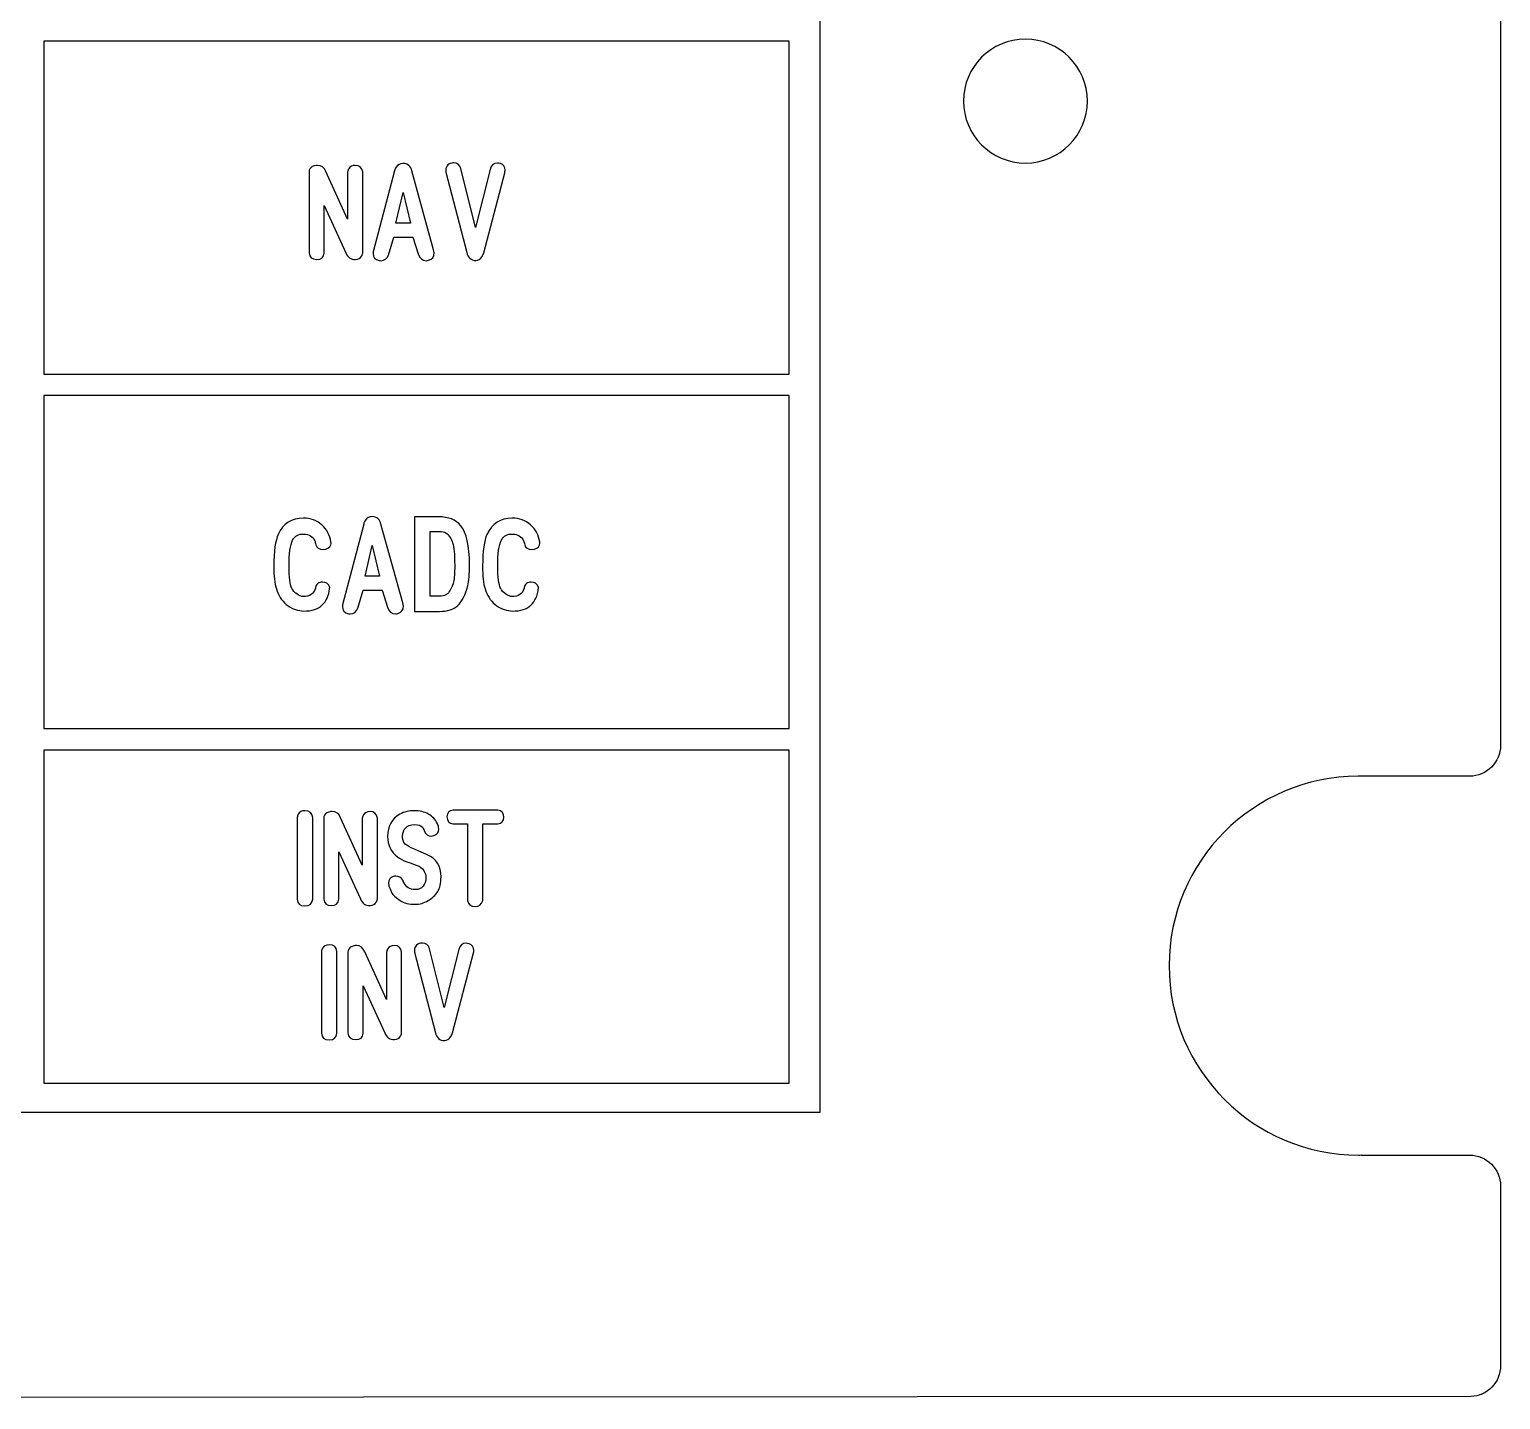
# Model space of a CAD drawing. Extents: x -224 to 225, y -79 to 79.
# Drawn here: x 177.49 to 224.98, y -78.63 to -34.39 of the extents above; entities that cross this region are included whole.
import ezdxf

# ---------------------------------------------------------------- set-up
doc = ezdxf.new("R2010")
doc.units = 0
doc.header["$MEASUREMENT"] = 0
doc.layers.add('PLAN_1', color=7, linetype='CONTINUOUS')

msp = doc.modelspace()

# ---------------------------------------------------------------- linework, layer by layer
at = {"layer": 'PLAN_1', "color": 250}
for points, knots in [([(223.9759, 78.3773), (223.9759, 78.3773), (80.9759, 78.3773), (80.9759, 78.3773), (80.9759, 78.3773), (80.4251, 78.3773), (79.9759, 77.9273), (79.9759, 77.3758), (79.9759, 77.3758), (79.9759, 77.3758), (79.9758, 71.3342), (79.9758, 71.3342), (79.9758, 71.3342), (79.9758, 70.7827), (80.4251, 70.3325), (80.9759, 70.3325), (80.9759, 70.3325), (80.9759, 70.3325), (84.7471, 70.3329), (84.7471, 70.3329), (84.7471, 70.3329), (84.7471, 70.3329), (84.7471, 70.3312), (84.7471, 70.3312), (84.7471, 70.3312), (84.7774, 70.3321), (84.8074, 70.3317), (84.8374, 70.3317), (84.8374, 70.3317), (88.2125, 70.3329), (90.9501, 67.5933), (90.9501, 64.2164), (90.9501, 64.2164), (90.9499, 60.8399), (88.2127, 58.101), (84.8374, 58.101), (84.8374, 58.101), (84.8072, 58.1014), (84.7774, 58.1018), (84.7474, 58.1024), (84.7474, 58.1024), (84.7474, 58.1024), (84.7471, 58.1014), (84.7471, 58.1014), (84.7471, 58.1014), (84.7471, 58.1014), (80.9759, 58.1014), (80.9759, 58.1014), (80.9759, 58.1014), (80.4251, 58.1014), (79.9759, 57.6514), (79.9759, 57.0999), (79.9759, 57.0999), (79.9759, 57.0999), (79.9758, -57.5), (79.9758, -57.5), (79.9758, -57.5), (79.9758, -58.0516), (80.4251, -58.5014), (80.9759, -58.5014), (80.9759, -58.5014), (80.9759, -58.5014), (84.7471, -58.5013), (84.7471, -58.5013), (84.7471, -58.5013), (84.7471, -58.5013), (84.7471, -58.502), (84.7471, -58.502), (84.7471, -58.502), (84.7774, -58.5013), (84.8074, -58.5014), (84.8374, -58.5014), (84.8374, -58.5014), (88.2125, -58.5013), (90.9501, -61.2399), (90.9501, -64.6167), (90.9501, -64.6167), (90.9499, -67.9901), (88.2177, -70.7272), (84.8467, -70.7321), (84.8467, -70.7321), (84.8397, -70.7321), (84.8338, -70.732), (84.8269, -70.7319), (84.8269, -70.7319), (84.8002, -70.7315), (84.7739, -70.7314), (84.7474, -70.7309), (84.7474, -70.7309), (84.7474, -70.7309), (84.7471, -70.7314), (84.7471, -70.7314), (84.7471, -70.7314), (84.7471, -70.7314), (80.9759, -70.7314), (80.9759, -70.7314), (80.9759, -70.7314), (80.4251, -70.7314), (79.9759, -71.181), (79.9759, -71.7325), (79.9759, -71.7325), (79.9759, -71.7325), (79.9758, -77.6209), (79.9758, -77.6209), (79.9758, -77.6209), (79.9758, -77.9033), (80.0791, -78.1466), (80.2822, -78.3424), (80.2822, -78.3424), (80.4854, -78.5379), (80.7318, -78.6325), (81.0136, -78.6218), (81.0136, -78.6218), (81.0136, -78.6218), (224.0136, -78.5346), (224.0136, -78.5346), (224.0136, -78.5346), (224.5508, -78.5142), (224.9758, -78.0725), (224.9758, -77.5342), (224.9758, -77.5342), (224.9758, -77.5342), (224.9758, -71.7378), (224.9758, -71.7378), (224.9758, -71.7378), (224.9758, -71.1866), (224.5266, -70.7368), (223.9758, -70.7368), (223.9758, -70.7368), (223.9758, -70.7368), (220.4778, -70.7365), (220.4778, -70.7365), (220.4778, -70.7365), (220.4778, -70.7365), (220.4778, -70.735), (220.4778, -70.735), (220.4778, -70.735), (220.4481, -70.7357), (220.4179, -70.7368), (220.3879, -70.7368), (220.3879, -70.7368), (217.0127, -70.7365), (214.2753, -67.9983), (214.2753, -64.6215), (214.2753, -64.6215), (214.2753, -61.2481), (217.0057, -58.5128), (220.3752, -58.506), (220.3752, -58.506), (220.381, -58.5058), (220.3857, -58.506), (220.3914, -58.5058), (220.3914, -58.5058), (220.4203, -58.5054), (220.4492, -58.5066), (220.4779, -58.5072), (220.4779, -58.5072), (220.4779, -58.5072), (220.4778, -58.505), (220.4778, -58.505), (220.4778, -58.505), (220.4778, -58.505), (223.9759, -58.505), (223.9759, -58.505), (223.9759, -58.505), (224.5267, -58.505), (224.9758, -58.0556), (224.9758, -57.5041), (224.9758, -57.5041), (224.9758, -57.5041), (224.9758, 57.096), (224.9758, 57.096), (224.9758, 57.096), (224.9758, 57.6478), (224.5266, 58.0971), (223.9758, 58.0971), (223.9758, 58.0971), (223.9758, 58.0971), (220.4778, 58.0973), (220.4778, 58.0973), (220.4778, 58.0973), (220.4778, 58.0973), (220.4778, 58.099), (220.4778, 58.099), (220.4778, 58.099), (220.4481, 58.0981), (220.4179, 58.0971), (220.3879, 58.0971), (220.3879, 58.0971), (217.0127, 58.0973), (214.2753, 60.8356), (214.2753, 64.2126), (214.2753, 64.2126), (214.2753, 67.5856), (217.0053, 70.3207), (220.3743, 70.3279), (220.3743, 70.3279), (220.3808, 70.3282), (220.386, 70.3279), (220.3923, 70.328), (220.3923, 70.328), (220.4209, 70.3288), (220.4495, 70.3274), (220.4779, 70.3268), (220.4779, 70.3268), (220.4779, 70.3268), (220.4778, 70.3291), (220.4778, 70.3291), (220.4778, 70.3291), (220.4778, 70.3291), (223.9759, 70.3291), (223.9759, 70.3291), (223.9759, 70.3291), (224.5267, 70.3291), (224.9758, 70.7785), (224.9758, 71.3299), (224.9758, 71.3299), (224.9758, 71.3299), (224.9758, 77.3759), (224.9758, 77.3759), (224.9758, 77.3759), (224.9758, 77.9276), (224.5265, 78.377), (223.9759, 78.3773)], [0, 0, 0, 0, 0.0175439, 0.0175439, 0.0175439, 0.0175439, 0.0350877, 0.0350877, 0.0350877, 0.0350877, 0.0526316, 0.0526316, 0.0526316, 0.0526316, 0.0701754, 0.0701754, 0.0701754, 0.0701754, 0.0877193, 0.0877193, 0.0877193, 0.0877193, 0.1052632, 0.1052632, 0.1052632, 0.1052632, 0.122807, 0.122807, 0.122807, 0.122807, 0.1403509, 0.1403509, 0.1403509, 0.1403509, 0.1578947, 0.1578947, 0.1578947, 0.1578947, 0.1754386, 0.1754386, 0.1754386, 0.1754386, 0.1929825, 0.1929825, 0.1929825, 0.1929825, 0.2105263, 0.2105263, 0.2105263, 0.2105263, 0.2280702, 0.2280702, 0.2280702, 0.2280702, 0.245614, 0.245614, 0.245614, 0.245614, 0.2631579, 0.2631579, 0.2631579, 0.2631579, 0.2807018, 0.2807018, 0.2807018, 0.2807018, 0.2982456, 0.2982456, 0.2982456, 0.2982456, 0.3157895, 0.3157895, 0.3157895, 0.3157895, 0.3333333, 0.3333333, 0.3333333, 0.3333333, 0.3508772, 0.3508772, 0.3508772, 0.3508772, 0.3684211, 0.3684211, 0.3684211, 0.3684211, 0.3859649, 0.3859649, 0.3859649, 0.3859649, 0.4035088, 0.4035088, 0.4035088, 0.4035088, 0.4210526, 0.4210526, 0.4210526, 0.4210526, 0.4385965, 0.4385965, 0.4385965, 0.4385965, 0.4561404, 0.4561404, 0.4561404, 0.4561404, 0.4736842, 0.4736842, 0.4736842, 0.4736842, 0.4912281, 0.4912281, 0.4912281, 0.4912281, 0.5087719, 0.5087719, 0.5087719, 0.5087719, 0.5263158, 0.5263158, 0.5263158, 0.5263158, 0.5438596, 0.5438596, 0.5438596, 0.5438596, 0.5614035, 0.5614035, 0.5614035, 0.5614035, 0.5789474, 0.5789474, 0.5789474, 0.5789474, 0.5964912, 0.5964912, 0.5964912, 0.5964912, 0.6140351, 0.6140351, 0.6140351, 0.6140351, 0.6315789, 0.6315789, 0.6315789, 0.6315789, 0.6491228, 0.6491228, 0.6491228, 0.6491228, 0.6666667, 0.6666667, 0.6666667, 0.6666667, 0.6842105, 0.6842105, 0.6842105, 0.6842105, 0.7017544, 0.7017544, 0.7017544, 0.7017544, 0.7192982, 0.7192982, 0.7192982, 0.7192982, 0.7368421, 0.7368421, 0.7368421, 0.7368421, 0.754386, 0.754386, 0.754386, 0.754386, 0.7719298, 0.7719298, 0.7719298, 0.7719298, 0.7894737, 0.7894737, 0.7894737, 0.7894737, 0.8070175, 0.8070175, 0.8070175, 0.8070175, 0.8245614, 0.8245614, 0.8245614, 0.8245614, 0.8421053, 0.8421053, 0.8421053, 0.8421053, 0.8596491, 0.8596491, 0.8596491, 0.8596491, 0.877193, 0.877193, 0.877193, 0.877193, 0.8947368, 0.8947368, 0.8947368, 0.8947368, 0.9122807, 0.9122807, 0.9122807, 0.9122807, 0.9298246, 0.9298246, 0.9298246, 0.9298246, 0.9473684, 0.9473684, 0.9473684, 0.9473684, 0.9649123, 0.9649123, 0.9649123, 0.9649123, 1, 1, 1, 1]), ([(101.9357, 69.1187), (101.9357, 69.1187), (203.0161, 69.1187), (203.0161, 69.1187), (203.0161, 69.1187), (203.0161, 69.1187), (203.0161, -69.3472), (203.0161, -69.3472), (203.0161, -69.3472), (203.0161, -69.3472), (101.9357, -69.3472), (101.9357, -69.3472), (101.9357, -69.3472), (101.9357, -69.3472), (101.9357, 69.1187), (101.9357, 69.1187)], [0, 0, 0, 0, 0.2, 0.2, 0.2, 0.2, 0.4, 0.4, 0.4, 0.4, 0.6, 0.6, 0.6, 0.6, 1, 1, 1, 1]), ([(177.956, -34.7687), (177.956, -34.7687), (202.015, -34.7687), (202.015, -34.7687), (202.015, -34.7687), (202.015, -34.7687), (202.015, -45.5231), (202.015, -45.5231), (202.015, -45.5231), (202.015, -45.5231), (177.956, -45.5231), (177.956, -45.5231), (177.956, -45.5231), (177.956, -45.5231), (177.956, -34.7687), (177.956, -34.7687)], [0, 0, 0, 0, 0.2, 0.2, 0.2, 0.2, 0.4, 0.4, 0.4, 0.4, 0.6, 0.6, 0.6, 0.6, 1, 1, 1, 1]), ([(177.956, -46.2139), (177.956, -46.2139), (202.015, -46.2139), (202.015, -46.2139), (202.015, -46.2139), (202.015, -46.2139), (202.015, -56.9683), (202.015, -56.9683), (202.015, -56.9683), (202.015, -56.9683), (177.956, -56.9683), (177.956, -56.9683), (177.956, -56.9683), (177.956, -56.9683), (177.956, -46.2139), (177.956, -46.2139)], [0, 0, 0, 0, 0.2, 0.2, 0.2, 0.2, 0.4, 0.4, 0.4, 0.4, 0.6, 0.6, 0.6, 0.6, 1, 1, 1, 1]), ([(177.956, -57.6593), (177.956, -57.6593), (202.015, -57.6593), (202.015, -57.6593), (202.015, -57.6593), (202.015, -57.6593), (202.015, -68.4135), (202.015, -68.4135), (202.015, -68.4135), (202.015, -68.4135), (177.956, -68.4135), (177.956, -68.4135), (177.956, -68.4135), (177.956, -68.4135), (177.956, -57.6593), (177.956, -57.6593)], [0, 0, 0, 0, 0.2, 0.2, 0.2, 0.2, 0.4, 0.4, 0.4, 0.4, 0.6, 0.6, 0.6, 0.6, 1, 1, 1, 1])]:
    msp.add_open_spline(points, degree=3, knots=knots, dxfattribs=at)
at = {"layer": 'PLAN_1', "color": 7}
for points, knots in [([(209.6378, -34.7056), (210.7423, -34.7056), (211.6377, -35.601), (211.6377, -36.7057), (211.6377, -36.7057), (211.6377, -37.8102), (210.7422, -38.7057), (209.6377, -38.7057), (209.6377, -38.7057), (208.5333, -38.7056), (207.6377, -37.8102), (207.6377, -36.7057), (207.6377, -36.7057), (207.6377, -35.601), (208.5332, -34.7057), (209.6378, -34.7056)], [0, 0, 0, 0, 0.2, 0.2, 0.2, 0.2, 0.4, 0.4, 0.4, 0.4, 0.6, 0.6, 0.6, 0.6, 1, 1, 1, 1]), ([(187.6995, -41.6001), (187.6995, -41.6001), (186.9996, -40.082), (186.9996, -40.082), (186.9996, -40.082), (186.9996, -40.082), (186.9996, -41.6109), (186.9996, -41.6109), (186.9996, -41.6109), (186.9959, -41.7519), (186.915, -41.8213), (186.7573, -41.8174), (186.7573, -41.8174), (186.6047, -41.8136), (186.5227, -41.745), (186.5113, -41.6103), (186.5113, -41.6103), (186.5113, -41.6103), (186.5115, -38.9892), (186.5115, -38.9892), (186.5115, -38.9892), (186.5139, -38.9543), (186.5227, -38.9239), (186.5374, -38.8978), (186.5374, -38.8978), (186.5762, -38.8353), (186.6442, -38.798), (186.7421, -38.7859), (186.7421, -38.7859), (186.7573, -38.7832), (186.7713, -38.782), (186.7853, -38.782), (186.7853, -38.782), (186.9143, -38.7819), (187.0021, -38.8488), (187.0497, -38.9816), (187.0497, -38.9816), (187.0497, -38.9816), (187.7573, -40.52), (187.7573, -40.52), (187.7573, -40.52), (187.7573, -40.52), (187.7573, -38.9924), (187.7573, -38.9924), (187.7573, -38.9924), (187.7636, -38.953), (187.775, -38.918), (187.7928, -38.8883), (187.7928, -38.8883), (187.8362, -38.8189), (187.906, -38.7833), (188.0033, -38.782), (188.0033, -38.782), (188.1412, -38.7807), (188.2213, -38.8508), (188.2435, -38.9924), (188.2435, -38.9924), (188.2435, -38.9924), (188.2436, -41.6109), (188.2436, -41.6109), (188.2436, -41.6109), (188.2387, -41.649), (188.2276, -41.6821), (188.2098, -41.7094), (188.2098, -41.7094), (188.1692, -41.778), (188.1024, -41.8136), (188.0109, -41.8174), (188.0109, -41.8174), (187.8579, -41.8263), (187.7541, -41.7538), (187.6995, -41.6001)], [0, 0, 0, 0, 0.0526316, 0.0526316, 0.0526316, 0.0526316, 0.1052632, 0.1052632, 0.1052632, 0.1052632, 0.1578947, 0.1578947, 0.1578947, 0.1578947, 0.2105263, 0.2105263, 0.2105263, 0.2105263, 0.2631579, 0.2631579, 0.2631579, 0.2631579, 0.3157895, 0.3157895, 0.3157895, 0.3157895, 0.3684211, 0.3684211, 0.3684211, 0.3684211, 0.4210526, 0.4210526, 0.4210526, 0.4210526, 0.4736842, 0.4736842, 0.4736842, 0.4736842, 0.5263158, 0.5263158, 0.5263158, 0.5263158, 0.5789474, 0.5789474, 0.5789474, 0.5789474, 0.6315789, 0.6315789, 0.6315789, 0.6315789, 0.6842105, 0.6842105, 0.6842105, 0.6842105, 0.7368421, 0.7368421, 0.7368421, 0.7368421, 0.7894737, 0.7894737, 0.7894737, 0.7894737, 0.8421053, 0.8421053, 0.8421053, 0.8421053, 0.8947368, 0.8947368, 0.8947368, 0.8947368, 1, 1, 1, 1]), ([(190.0355, -41.64), (190.0355, -41.64), (189.8607, -41.0971), (189.8607, -41.0971), (189.8607, -41.0971), (189.8607, -41.0971), (189.2479, -41.0971), (189.2479, -41.0971), (189.2479, -41.0971), (189.2479, -41.0971), (189.0802, -41.6763), (189.0802, -41.6763), (189.0802, -41.6763), (189.0318, -41.7978), (188.9504, -41.8588), (188.836, -41.8588), (188.836, -41.8588), (188.8177, -41.8587), (188.7978, -41.8569), (188.7769, -41.853), (188.7769, -41.853), (188.6467, -41.8269), (188.5811, -41.7507), (188.5811, -41.6242), (188.5811, -41.6242), (188.5812, -41.6043), (188.583, -41.5867), (188.5868, -41.5721), (188.5868, -41.5721), (188.5868, -41.5721), (189.2684, -38.9587), (189.2684, -38.9587), (189.2684, -38.9587), (189.2811, -38.913), (189.2981, -38.8736), (189.3204, -38.8418), (189.3204, -38.8418), (189.3739, -38.7617), (189.4482, -38.721), (189.5441, -38.7184), (189.5441, -38.7184), (189.616, -38.7172), (189.6783, -38.7395), (189.731, -38.7845), (189.731, -38.7845), (189.7839, -38.8297), (189.8156, -38.8876), (189.827, -38.9587), (189.827, -38.9587), (189.827, -38.9587), (190.5346, -41.5033), (190.5346, -41.5033), (190.5346, -41.5033), (190.5447, -41.5359), (190.5498, -41.5696), (190.5498, -41.6057), (190.5498, -41.6057), (190.5499, -41.7335), (190.4907, -41.8142), (190.3724, -41.8474), (190.3724, -41.8474), (190.3453, -41.8549), (190.3184, -41.8588), (190.2923, -41.8588), (190.2923, -41.8588), (190.1748, -41.8587), (190.0889, -41.7857), (190.0355, -41.64)], [0, 0, 0, 0, 0.0555556, 0.0555556, 0.0555556, 0.0555556, 0.1111111, 0.1111111, 0.1111111, 0.1111111, 0.1666667, 0.1666667, 0.1666667, 0.1666667, 0.2222222, 0.2222222, 0.2222222, 0.2222222, 0.2777778, 0.2777778, 0.2777778, 0.2777778, 0.3333333, 0.3333333, 0.3333333, 0.3333333, 0.3888889, 0.3888889, 0.3888889, 0.3888889, 0.4444444, 0.4444444, 0.4444444, 0.4444444, 0.5, 0.5, 0.5, 0.5, 0.5555556, 0.5555556, 0.5555556, 0.5555556, 0.6111111, 0.6111111, 0.6111111, 0.6111111, 0.6666667, 0.6666667, 0.6666667, 0.6666667, 0.7222222, 0.7222222, 0.7222222, 0.7222222, 0.7777778, 0.7777778, 0.7777778, 0.7777778, 0.8333333, 0.8333333, 0.8333333, 0.8333333, 0.8888889, 0.8888889, 0.8888889, 0.8888889, 1, 1, 1, 1]), ([(192.1505, -41.6001), (192.1366, -41.6471), (192.1193, -41.6878), (192.0983, -41.7228), (192.0983, -41.7228), (192.0463, -41.8058), (191.9769, -41.8486), (191.8911, -41.8511), (191.8911, -41.8511), (191.8167, -41.8536), (191.7538, -41.8307), (191.7016, -41.7825), (191.7016, -41.7825), (191.6496, -41.7335), (191.6177, -41.6732), (191.6063, -41.5995), (191.6063, -41.5995), (191.6063, -41.5995), (190.9249, -38.9962), (190.9249, -38.9962), (190.9249, -38.9962), (190.9148, -38.8297), (190.9808, -38.7337), (191.1219, -38.7076), (191.1219, -38.7076), (191.143, -38.7039), (191.1626, -38.702), (191.181, -38.702), (191.181, -38.702), (191.2982, -38.702), (191.3749, -38.7624), (191.4137, -38.8831), (191.4137, -38.8831), (191.4137, -38.8831), (191.8836, -40.7881), (191.8836, -40.7881), (191.8836, -40.7881), (191.8836, -40.7881), (192.3553, -38.9103), (192.3553, -38.9103), (192.3553, -38.9103), (192.394, -38.775), (192.4727, -38.7076), (192.5916, -38.7076), (192.5916, -38.7076), (192.6228, -38.7075), (192.6564, -38.7134), (192.692, -38.7243), (192.692, -38.7243), (192.7906, -38.7541), (192.8395, -38.8272), (192.8395, -38.9441), (192.8395, -38.9441), (192.8396, -38.9714), (192.837, -38.9976), (192.8319, -39.0224), (192.8319, -39.0224), (192.8319, -39.0224), (192.1505, -41.6001), (192.1505, -41.6001)], [0, 0, 0, 0, 0.0625, 0.0625, 0.0625, 0.0625, 0.125, 0.125, 0.125, 0.125, 0.1875, 0.1875, 0.1875, 0.1875, 0.25, 0.25, 0.25, 0.25, 0.3125, 0.3125, 0.3125, 0.3125, 0.375, 0.375, 0.375, 0.375, 0.4375, 0.4375, 0.4375, 0.4375, 0.5, 0.5, 0.5, 0.5, 0.5625, 0.5625, 0.5625, 0.5625, 0.625, 0.625, 0.625, 0.625, 0.6875, 0.6875, 0.6875, 0.6875, 0.75, 0.75, 0.75, 0.75, 0.8125, 0.8125, 0.8125, 0.8125, 0.875, 0.875, 0.875, 0.875, 1, 1, 1, 1]), ([(189.5482, -39.6562), (189.5482, -39.6562), (189.3168, -40.6446), (189.3168, -40.6446), (189.3168, -40.6446), (189.3168, -40.6446), (189.7845, -40.6446), (189.7845, -40.6446), (189.7845, -40.6446), (189.7845, -40.6446), (189.5482, -39.6562), (189.5482, -39.6562)], [0, 0, 0, 0, 0.25, 0.25, 0.25, 0.25, 0.5, 0.5, 0.5, 0.5, 1, 1, 1, 1]), ([(186.9292, -52.9859), (186.8046, -53.1099), (186.6055, -53.1723), (186.3308, -53.1723), (186.3308, -53.1723), (186.2579, -53.1722), (186.1713, -53.1552), (186.0721, -53.1202), (186.0721, -53.1202), (185.9457, -53.0758), (185.8471, -53.0229), (185.7778, -52.9619), (185.7778, -52.9619), (185.6253, -52.8303), (185.5184, -52.6625), (185.4574, -52.4591), (185.4574, -52.4591), (185.4016, -52.2766), (185.3748, -52.032), (185.3773, -51.7256), (185.3773, -51.7256), (185.3786, -51.2374), (185.425, -50.8953), (185.5172, -50.6995), (185.5172, -50.6995), (185.6814, -50.3467), (185.9513, -50.1707), (186.3289, -50.1707), (186.3289, -50.1707), (186.566, -50.1707), (186.7656, -50.2444), (186.9271, -50.3925), (186.9271, -50.3925), (187.0893, -50.5437), (187.1877, -50.7249), (187.2208, -50.9359), (187.2208, -50.9359), (187.2284, -50.9765), (187.2265, -51.009), (187.2157, -51.0326), (187.2157, -51.0326), (187.1782, -51.1317), (187.0937, -51.1813), (186.9621, -51.1813), (186.9621, -51.1813), (186.8369, -51.1813), (186.7612, -51.1336), (186.7351, -51.0384), (186.7351, -51.0384), (186.7192, -50.969), (186.7065, -50.9251), (186.6976, -50.9062), (186.6976, -50.9062), (186.6361, -50.7638), (186.5158, -50.69), (186.3385, -50.6849), (186.3385, -50.6849), (186.1719, -50.6799), (186.0537, -50.7459), (185.9831, -50.882), (185.9831, -50.882), (185.905, -51.0351), (185.8655, -51.3162), (185.8655, -51.7256), (185.8655, -51.7256), (185.8656, -52.0783), (185.8973, -52.3179), (185.9602, -52.4445), (185.9602, -52.4445), (185.9916, -52.5075), (186.0448, -52.5666), (186.1204, -52.6212), (186.1204, -52.6212), (186.1962, -52.6757), (186.2654, -52.7031), (186.327, -52.7031), (186.327, -52.7031), (186.5337, -52.703), (186.662, -52.6193), (186.7129, -52.4514), (186.7129, -52.4514), (186.7131, -52.4513), (186.7142, -52.4541), (186.7167, -52.4591), (186.7167, -52.4591), (186.718, -52.4553), (186.7205, -52.4387), (186.7237, -52.4089), (186.7237, -52.4089), (186.7264, -52.3618), (186.7498, -52.3206), (186.7949, -52.2862), (186.7949, -52.2862), (186.8395, -52.2512), (186.8902, -52.2341), (186.9474, -52.2341), (186.9474, -52.2341), (187.0542, -52.234), (187.1331, -52.2906), (187.1839, -52.405), (187.1839, -52.405), (187.1629, -52.5602), (187.1337, -52.6785), (187.0962, -52.7591), (187.0962, -52.7591), (187.0631, -52.8322), (187.0072, -52.9079), (186.9292, -52.9859)], [0, 0, 0, 0, 0.0357143, 0.0357143, 0.0357143, 0.0357143, 0.0714286, 0.0714286, 0.0714286, 0.0714286, 0.1071429, 0.1071429, 0.1071429, 0.1071429, 0.1428571, 0.1428571, 0.1428571, 0.1428571, 0.1785714, 0.1785714, 0.1785714, 0.1785714, 0.2142857, 0.2142857, 0.2142857, 0.2142857, 0.25, 0.25, 0.25, 0.25, 0.2857143, 0.2857143, 0.2857143, 0.2857143, 0.3214286, 0.3214286, 0.3214286, 0.3214286, 0.3571429, 0.3571429, 0.3571429, 0.3571429, 0.3928571, 0.3928571, 0.3928571, 0.3928571, 0.4285714, 0.4285714, 0.4285714, 0.4285714, 0.4642857, 0.4642857, 0.4642857, 0.4642857, 0.5, 0.5, 0.5, 0.5, 0.5357143, 0.5357143, 0.5357143, 0.5357143, 0.5714286, 0.5714286, 0.5714286, 0.5714286, 0.6071429, 0.6071429, 0.6071429, 0.6071429, 0.6428571, 0.6428571, 0.6428571, 0.6428571, 0.6785714, 0.6785714, 0.6785714, 0.6785714, 0.7142857, 0.7142857, 0.7142857, 0.7142857, 0.75, 0.75, 0.75, 0.75, 0.7857143, 0.7857143, 0.7857143, 0.7857143, 0.8214286, 0.8214286, 0.8214286, 0.8214286, 0.8571429, 0.8571429, 0.8571429, 0.8571429, 0.8928571, 0.8928571, 0.8928571, 0.8928571, 0.9285714, 0.9285714, 0.9285714, 0.9285714, 1, 1, 1, 1]), ([(189.0427, -53.0433), (189.0427, -53.0433), (188.8679, -52.5003), (188.8679, -52.5003), (188.8679, -52.5003), (188.8679, -52.5003), (188.2551, -52.5003), (188.2551, -52.5003), (188.2551, -52.5003), (188.2551, -52.5003), (188.0873, -53.0796), (188.0873, -53.0796), (188.0873, -53.0796), (188.039, -53.2008), (187.9575, -53.2619), (187.8431, -53.2619), (187.8431, -53.2619), (187.8247, -53.2618), (187.8049, -53.26), (187.784, -53.2563), (187.784, -53.2563), (187.6539, -53.2302), (187.5882, -53.1539), (187.5882, -53.0273), (187.5882, -53.0273), (187.5882, -53.0076), (187.5901, -52.9898), (187.5939, -52.9752), (187.5939, -52.9752), (187.5939, -52.9752), (188.2756, -50.3619), (188.2756, -50.3619), (188.2756, -50.3619), (188.2883, -50.3161), (188.3052, -50.2767), (188.3275, -50.2451), (188.3275, -50.2451), (188.381, -50.1648), (188.4553, -50.1242), (188.5512, -50.1217), (188.5512, -50.1217), (188.6232, -50.1205), (188.6854, -50.1427), (188.7381, -50.1877), (188.7381, -50.1877), (188.7909, -50.233), (188.8227, -50.2907), (188.8341, -50.3619), (188.8341, -50.3619), (188.8341, -50.3619), (189.5416, -52.9066), (189.5416, -52.9066), (189.5416, -52.9066), (189.5519, -52.939), (189.5569, -52.9727), (189.5569, -53.0089), (189.5569, -53.0089), (189.5569, -53.1366), (189.4978, -53.2175), (189.3795, -53.2506), (189.3795, -53.2506), (189.3523, -53.2581), (189.3255, -53.2619), (189.2994, -53.2619), (189.2994, -53.2619), (189.1818, -53.2618), (189.096, -53.1889), (189.0427, -53.0433)], [0, 0, 0, 0, 0.0555556, 0.0555556, 0.0555556, 0.0555556, 0.1111111, 0.1111111, 0.1111111, 0.1111111, 0.1666667, 0.1666667, 0.1666667, 0.1666667, 0.2222222, 0.2222222, 0.2222222, 0.2222222, 0.2777778, 0.2777778, 0.2777778, 0.2777778, 0.3333333, 0.3333333, 0.3333333, 0.3333333, 0.3888889, 0.3888889, 0.3888889, 0.3888889, 0.4444444, 0.4444444, 0.4444444, 0.4444444, 0.5, 0.5, 0.5, 0.5, 0.5555556, 0.5555556, 0.5555556, 0.5555556, 0.6111111, 0.6111111, 0.6111111, 0.6111111, 0.6666667, 0.6666667, 0.6666667, 0.6666667, 0.7222222, 0.7222222, 0.7222222, 0.7222222, 0.7777778, 0.7777778, 0.7777778, 0.7777778, 0.8333333, 0.8333333, 0.8333333, 0.8333333, 0.8888889, 0.8888889, 0.8888889, 0.8888889, 1, 1, 1, 1]), ([(191.6349, -52.3568), (191.5619, -52.6509), (191.455, -52.8627), (191.3145, -52.9912), (191.3145, -52.9912), (191.1748, -53.1196), (190.9783, -53.1837), (190.7265, -53.1837), (190.7265, -53.1837), (190.7265, -53.1837), (189.9218, -53.1837), (189.9218, -53.1837), (189.9218, -53.1837), (189.9218, -53.1837), (189.9218, -50.1294), (189.9218, -50.1294), (189.9218, -50.1294), (189.9218, -50.1294), (190.6967, -50.1294), (190.6967, -50.1294), (190.6967, -50.1294), (191.0172, -50.1294), (191.2535, -50.2228), (191.4061, -50.4102), (191.4061, -50.4102), (191.5974, -50.6454), (191.6928, -51.067), (191.6928, -51.6753), (191.6928, -51.6753), (191.6929, -51.9735), (191.6737, -52.2003), (191.6349, -52.3568)], [0, 0, 0, 0, 0.1111111, 0.1111111, 0.1111111, 0.1111111, 0.2222222, 0.2222222, 0.2222222, 0.2222222, 0.3333333, 0.3333333, 0.3333333, 0.3333333, 0.4444444, 0.4444444, 0.4444444, 0.4444444, 0.5555556, 0.5555556, 0.5555556, 0.5555556, 0.6666667, 0.6666667, 0.6666667, 0.6666667, 0.7777778, 0.7777778, 0.7777778, 0.7777778, 1, 1, 1, 1]), ([(193.6673, -52.9859), (193.5427, -53.1099), (193.3437, -53.1723), (193.069, -53.1723), (193.069, -53.1723), (192.996, -53.1722), (192.9095, -53.1552), (192.8103, -53.1202), (192.8103, -53.1202), (192.6839, -53.0758), (192.5853, -53.0229), (192.516, -52.9619), (192.516, -52.9619), (192.3634, -52.8303), (192.2566, -52.6625), (192.1956, -52.4591), (192.1956, -52.4591), (192.1398, -52.2766), (192.113, -52.032), (192.1155, -51.7256), (192.1155, -51.7256), (192.1169, -51.2374), (192.1632, -50.8953), (192.2554, -50.6995), (192.2554, -50.6995), (192.4196, -50.3467), (192.6895, -50.1707), (193.0671, -50.1707), (193.0671, -50.1707), (193.3044, -50.1707), (193.5038, -50.2444), (193.6653, -50.3925), (193.6653, -50.3925), (193.8275, -50.5437), (193.9259, -50.7249), (193.959, -50.9359), (193.959, -50.9359), (193.9668, -50.9765), (193.9647, -51.009), (193.9539, -51.0326), (193.9539, -51.0326), (193.9166, -51.1317), (193.8319, -51.1813), (193.7003, -51.1813), (193.7003, -51.1813), (193.5751, -51.1813), (193.4994, -51.1336), (193.4733, -51.0384), (193.4733, -51.0384), (193.4576, -50.969), (193.4447, -50.9251), (193.4358, -50.9062), (193.4358, -50.9062), (193.3742, -50.7638), (193.254, -50.69), (193.0767, -50.6849), (193.0767, -50.6849), (192.9103, -50.6799), (192.7919, -50.7459), (192.7213, -50.882), (192.7213, -50.882), (192.6432, -51.0351), (192.6037, -51.3162), (192.6037, -51.7256), (192.6037, -51.7256), (192.6039, -52.0783), (192.6355, -52.3179), (192.6984, -52.4445), (192.6984, -52.4445), (192.7297, -52.5075), (192.783, -52.5666), (192.8586, -52.6212), (192.8586, -52.6212), (192.9345, -52.6757), (193.0036, -52.7031), (193.0652, -52.7031), (193.0652, -52.7031), (193.2718, -52.703), (193.4002, -52.6193), (193.4511, -52.4514), (193.4511, -52.4514), (193.4512, -52.4513), (193.4524, -52.4541), (193.4549, -52.4591), (193.4549, -52.4591), (193.4564, -52.4553), (193.4587, -52.4387), (193.4619, -52.4089), (193.4619, -52.4089), (193.4645, -52.3618), (193.488, -52.3206), (193.5331, -52.2862), (193.5331, -52.2862), (193.5776, -52.2512), (193.6284, -52.2341), (193.6856, -52.2341), (193.6856, -52.2341), (193.7925, -52.234), (193.8713, -52.2906), (193.9221, -52.405), (193.9221, -52.405), (193.9013, -52.5602), (193.8719, -52.6785), (193.8344, -52.7591), (193.8344, -52.7591), (193.8015, -52.8322), (193.7454, -52.9079), (193.6673, -52.9859)], [0, 0, 0, 0, 0.0357143, 0.0357143, 0.0357143, 0.0357143, 0.0714286, 0.0714286, 0.0714286, 0.0714286, 0.1071429, 0.1071429, 0.1071429, 0.1071429, 0.1428571, 0.1428571, 0.1428571, 0.1428571, 0.1785714, 0.1785714, 0.1785714, 0.1785714, 0.2142857, 0.2142857, 0.2142857, 0.2142857, 0.25, 0.25, 0.25, 0.25, 0.2857143, 0.2857143, 0.2857143, 0.2857143, 0.3214286, 0.3214286, 0.3214286, 0.3214286, 0.3571429, 0.3571429, 0.3571429, 0.3571429, 0.3928571, 0.3928571, 0.3928571, 0.3928571, 0.4285714, 0.4285714, 0.4285714, 0.4285714, 0.4642857, 0.4642857, 0.4642857, 0.4642857, 0.5, 0.5, 0.5, 0.5, 0.5357143, 0.5357143, 0.5357143, 0.5357143, 0.5714286, 0.5714286, 0.5714286, 0.5714286, 0.6071429, 0.6071429, 0.6071429, 0.6071429, 0.6428571, 0.6428571, 0.6428571, 0.6428571, 0.6785714, 0.6785714, 0.6785714, 0.6785714, 0.7142857, 0.7142857, 0.7142857, 0.7142857, 0.75, 0.75, 0.75, 0.75, 0.7857143, 0.7857143, 0.7857143, 0.7857143, 0.8214286, 0.8214286, 0.8214286, 0.8214286, 0.8571429, 0.8571429, 0.8571429, 0.8571429, 0.8928571, 0.8928571, 0.8928571, 0.8928571, 0.9285714, 0.9285714, 0.9285714, 0.9285714, 1, 1, 1, 1]), ([(191.1476, -50.9728), (191.1202, -50.9009), (191.0933, -50.8413), (191.0673, -50.7943), (191.0673, -50.7943), (191.0337, -50.7332), (190.9878, -50.6824), (190.9293, -50.6417), (190.9293, -50.6417), (190.8932, -50.6157), (190.8136, -50.6022), (190.6909, -50.6022), (190.6909, -50.6022), (190.6909, -50.6022), (190.4191, -50.6022), (190.4191, -50.6022), (190.4191, -50.6022), (190.4191, -50.6022), (190.4191, -52.6884), (190.4191, -52.6884), (190.4191, -52.6884), (190.4191, -52.6884), (190.6981, -52.6884), (190.6981, -52.6884), (190.6981, -52.6884), (190.8098, -52.6884), (190.8854, -52.6758), (190.9255, -52.6504), (190.9255, -52.6504), (190.965, -52.6249), (190.9897, -52.606), (190.9999, -52.5939), (190.9999, -52.5939), (191.0089, -52.585), (191.0297, -52.5545), (191.0634, -52.5023), (191.0634, -52.5023), (191.1208, -52.4101), (191.1588, -52.3187), (191.1785, -52.2264), (191.1785, -52.2264), (191.2021, -52.1133), (191.2141, -51.9372), (191.2141, -51.6976), (191.2141, -51.6976), (191.2142, -51.3338), (191.1918, -51.0924), (191.1476, -50.9728)], [0, 0, 0, 0, 0.0769231, 0.0769231, 0.0769231, 0.0769231, 0.1538462, 0.1538462, 0.1538462, 0.1538462, 0.2307692, 0.2307692, 0.2307692, 0.2307692, 0.3076923, 0.3076923, 0.3076923, 0.3076923, 0.3846154, 0.3846154, 0.3846154, 0.3846154, 0.4615385, 0.4615385, 0.4615385, 0.4615385, 0.5384615, 0.5384615, 0.5384615, 0.5384615, 0.6153846, 0.6153846, 0.6153846, 0.6153846, 0.6923077, 0.6923077, 0.6923077, 0.6923077, 0.7692308, 0.7692308, 0.7692308, 0.7692308, 0.8461538, 0.8461538, 0.8461538, 0.8461538, 1, 1, 1, 1]), ([(188.5552, -51.0593), (188.5552, -51.0593), (188.3238, -52.0479), (188.3238, -52.0479), (188.3238, -52.0479), (188.3238, -52.0479), (188.7915, -52.0479), (188.7915, -52.0479), (188.7915, -52.0479), (188.7915, -52.0479), (188.5552, -51.0593), (188.5552, -51.0593)], [0, 0, 0, 0, 0.25, 0.25, 0.25, 0.25, 0.5, 0.5, 0.5, 0.5, 1, 1, 1, 1]), ([(186.1325, -62.4744), (186.1325, -62.4744), (186.1325, -59.8375), (186.1325, -59.8375), (186.1325, -59.8375), (186.1336, -59.7949), (186.1432, -59.7593), (186.1603, -59.7295), (186.1603, -59.7295), (186.1997, -59.6577), (186.2741, -59.6208), (186.3816, -59.6195), (186.3816, -59.6195), (186.5349, -59.6183), (186.6168, -59.6907), (186.6295, -59.8375), (186.6295, -59.8375), (186.6295, -59.8375), (186.6295, -62.4744), (186.6295, -62.4744), (186.6295, -62.4744), (186.6125, -62.6223), (186.5297, -62.6942), (186.3816, -62.6905), (186.3816, -62.6905), (186.2132, -62.6865), (186.1298, -62.6149), (186.1325, -62.4744)], [0, 0, 0, 0, 0.125, 0.125, 0.125, 0.125, 0.25, 0.25, 0.25, 0.25, 0.375, 0.375, 0.375, 0.375, 0.5, 0.5, 0.5, 0.5, 0.625, 0.625, 0.625, 0.625, 0.75, 0.75, 0.75, 0.75, 1, 1, 1, 1]), ([(188.1736, -62.4617), (188.1736, -62.4617), (187.4737, -60.9435), (187.4737, -60.9435), (187.4737, -60.9435), (187.4737, -60.9435), (187.4737, -62.4723), (187.4737, -62.4723), (187.4737, -62.4723), (187.4699, -62.6136), (187.3891, -62.6828), (187.2314, -62.6791), (187.2314, -62.6791), (187.0788, -62.6752), (186.9968, -62.6065), (186.9854, -62.4718), (186.9854, -62.4718), (186.9854, -62.4718), (186.9855, -59.8508), (186.9855, -59.8508), (186.9855, -59.8508), (186.9879, -59.8159), (186.9968, -59.7854), (187.0115, -59.7593), (187.0115, -59.7593), (187.0502, -59.697), (187.1183, -59.6595), (187.2162, -59.6474), (187.2162, -59.6474), (187.2314, -59.645), (187.2454, -59.6437), (187.2594, -59.6437), (187.2594, -59.6437), (187.3886, -59.6437), (187.4762, -59.7103), (187.5238, -59.8433), (187.5238, -59.8433), (187.5238, -59.8433), (188.2313, -61.3817), (188.2313, -61.3817), (188.2313, -61.3817), (188.2313, -61.3817), (188.2313, -59.854), (188.2313, -59.854), (188.2313, -59.854), (188.2379, -59.8145), (188.2491, -59.7797), (188.2669, -59.7498), (188.2669, -59.7498), (188.3103, -59.6806), (188.3801, -59.645), (188.4774, -59.6437), (188.4774, -59.6437), (188.6155, -59.6424), (188.6954, -59.7123), (188.7176, -59.8541), (188.7176, -59.8541), (188.7176, -59.8541), (188.7177, -62.4723), (188.7177, -62.4723), (188.7177, -62.4723), (188.7127, -62.5104), (188.7017, -62.5436), (188.6839, -62.5709), (188.6839, -62.5709), (188.6435, -62.6397), (188.5765, -62.6753), (188.485, -62.6791), (188.485, -62.6791), (188.3319, -62.6879), (188.2282, -62.6155), (188.1736, -62.4617)], [0, 0, 0, 0, 0.0526316, 0.0526316, 0.0526316, 0.0526316, 0.1052632, 0.1052632, 0.1052632, 0.1052632, 0.1578947, 0.1578947, 0.1578947, 0.1578947, 0.2105263, 0.2105263, 0.2105263, 0.2105263, 0.2631579, 0.2631579, 0.2631579, 0.2631579, 0.3157895, 0.3157895, 0.3157895, 0.3157895, 0.3684211, 0.3684211, 0.3684211, 0.3684211, 0.4210526, 0.4210526, 0.4210526, 0.4210526, 0.4736842, 0.4736842, 0.4736842, 0.4736842, 0.5263158, 0.5263158, 0.5263158, 0.5263158, 0.5789474, 0.5789474, 0.5789474, 0.5789474, 0.6315789, 0.6315789, 0.6315789, 0.6315789, 0.6842105, 0.6842105, 0.6842105, 0.6842105, 0.7368421, 0.7368421, 0.7368421, 0.7368421, 0.7894737, 0.7894737, 0.7894737, 0.7894737, 0.8421053, 0.8421053, 0.8421053, 0.8421053, 0.8947368, 0.8947368, 0.8947368, 0.8947368, 1, 1, 1, 1]), ([(190.6717, -62.2232), (190.5923, -62.3472), (190.4867, -62.447), (190.3552, -62.5226), (190.3552, -62.5226), (190.2199, -62.6008), (190.0799, -62.6403), (189.9362, -62.6403), (189.9362, -62.6403), (189.7375, -62.6403), (189.5777, -62.6009), (189.4576, -62.5226), (189.4576, -62.5226), (189.3223, -62.4348), (189.2274, -62.3472), (189.1741, -62.2601), (189.1741, -62.2601), (189.1634, -62.2404), (189.1391, -62.1775), (189.1016, -62.0719), (189.1016, -62.0719), (189.0884, -62.0338), (189.0812, -61.9938), (189.0812, -61.9531), (189.0812, -61.9531), (189.0812, -61.8475), (189.1296, -61.7776), (189.2262, -61.7446), (189.2262, -61.7446), (189.2563, -61.7344), (189.2853, -61.7294), (189.3139, -61.7294), (189.3139, -61.7294), (189.4081, -61.7294), (189.4855, -61.7782), (189.5466, -61.8769), (189.5466, -61.8769), (189.5468, -61.885), (189.5548, -61.9067), (189.5707, -61.9398), (189.5707, -61.9398), (189.6414, -62.0902), (189.7627, -62.1655), (189.9337, -62.1655), (189.9337, -62.1655), (190.0419, -62.1654), (190.1282, -62.1286), (190.1924, -62.0555), (190.1924, -62.0555), (190.2536, -61.9873), (190.284, -61.8977), (190.284, -61.7871), (190.284, -61.7871), (190.2842, -61.7007), (190.2604, -61.6213), (190.2134, -61.5488), (190.2134, -61.5488), (190.1613, -61.4707), (190.0888, -61.4159), (189.9973, -61.3848), (189.9973, -61.3848), (189.9254, -61.3575), (189.8174, -61.3187), (189.6731, -61.2679), (189.6731, -61.2679), (189.5505, -61.2252), (189.4487, -61.1732), (189.3679, -61.1115), (189.3679, -61.1115), (189.1557, -60.95), (189.0495, -60.7281), (189.0495, -60.4465), (189.0495, -60.4465), (189.0497, -60.1108), (189.181, -59.8718), (189.4442, -59.7295), (189.4442, -59.7295), (189.5811, -59.6551), (189.7373, -59.6176), (189.9134, -59.6176), (189.9134, -59.6176), (190.0826, -59.6176), (190.2337, -59.6545), (190.3679, -59.7276), (190.3679, -59.7276), (190.4969, -59.7993), (190.5929, -59.9031), (190.6546, -60.0385), (190.6546, -60.0385), (190.6546, -60.0385), (190.6789, -60.0943), (190.6789, -60.0943), (190.6789, -60.0943), (190.68, -60.0968), (190.6806, -60.0995), (190.6806, -60.102), (190.6806, -60.102), (190.6789, -60.0968), (190.6774, -60.0943), (190.6774, -60.0943), (190.6774, -60.0943), (190.6775, -60.0955), (190.68, -60.1046), (190.6863, -60.1204), (190.6863, -60.1204), (190.6953, -60.1491), (190.6997, -60.1789), (190.6997, -60.21), (190.6997, -60.21), (190.6997, -60.3187), (190.6469, -60.39), (190.5414, -60.4223), (190.5414, -60.4223), (190.513, -60.4319), (190.4855, -60.437), (190.4594, -60.437), (190.4594, -60.437), (190.3592, -60.4368), (190.2833, -60.3797), (190.2337, -60.266), (190.2337, -60.266), (190.2314, -60.2507), (190.2102, -60.2133), (190.1708, -60.1522), (190.1708, -60.1522), (190.1244, -60.0961), (190.0418, -60.0683), (189.921, -60.0683), (189.921, -60.0683), (189.7857, -60.0682), (189.6858, -60.1052), (189.6209, -60.1783), (189.6209, -60.1783), (189.5656, -60.2425), (189.5345, -60.3264), (189.5281, -60.4293), (189.5281, -60.4293), (189.522, -60.5412), (189.5516, -60.6302), (189.6178, -60.6958), (189.6178, -60.6958), (189.67, -60.7479), (189.7684, -60.8044), (189.9134, -60.8654), (189.9134, -60.8654), (189.9134, -60.8654), (190.3292, -61.0402), (190.3292, -61.0402), (190.3292, -61.0402), (190.6249, -61.1647), (190.7722, -61.4038), (190.7722, -61.7573), (190.7722, -61.7573), (190.7723, -61.9625), (190.7385, -62.1178), (190.6717, -62.2232)], [0, 0, 0, 0, 0.025, 0.025, 0.025, 0.025, 0.05, 0.05, 0.05, 0.05, 0.075, 0.075, 0.075, 0.075, 0.1, 0.1, 0.1, 0.1, 0.125, 0.125, 0.125, 0.125, 0.15, 0.15, 0.15, 0.15, 0.175, 0.175, 0.175, 0.175, 0.2, 0.2, 0.2, 0.2, 0.225, 0.225, 0.225, 0.225, 0.25, 0.25, 0.25, 0.25, 0.275, 0.275, 0.275, 0.275, 0.3, 0.3, 0.3, 0.3, 0.325, 0.325, 0.325, 0.325, 0.35, 0.35, 0.35, 0.35, 0.375, 0.375, 0.375, 0.375, 0.4, 0.4, 0.4, 0.4, 0.425, 0.425, 0.425, 0.425, 0.45, 0.45, 0.45, 0.45, 0.475, 0.475, 0.475, 0.475, 0.5, 0.5, 0.5, 0.5, 0.525, 0.525, 0.525, 0.525, 0.55, 0.55, 0.55, 0.55, 0.575, 0.575, 0.575, 0.575, 0.6, 0.6, 0.6, 0.6, 0.625, 0.625, 0.625, 0.625, 0.65, 0.65, 0.65, 0.65, 0.675, 0.675, 0.675, 0.675, 0.7, 0.7, 0.7, 0.7, 0.725, 0.725, 0.725, 0.725, 0.75, 0.75, 0.75, 0.75, 0.775, 0.775, 0.775, 0.775, 0.8, 0.8, 0.8, 0.8, 0.825, 0.825, 0.825, 0.825, 0.85, 0.85, 0.85, 0.85, 0.875, 0.875, 0.875, 0.875, 0.9, 0.9, 0.9, 0.9, 0.925, 0.925, 0.925, 0.925, 0.95, 0.95, 0.95, 0.95, 1, 1, 1, 1]), ([(192.1275, -60.0434), (192.1275, -60.0434), (192.1275, -62.5206), (192.1275, -62.5206), (192.1275, -62.5206), (192.0755, -62.6496), (191.9914, -62.7134), (191.8763, -62.7109), (191.8763, -62.7109), (191.7284, -62.7057), (191.6462, -62.6428), (191.6303, -62.5207), (191.6303, -62.5207), (191.6303, -62.5207), (191.6304, -60.0434), (191.6304, -60.0434), (191.6304, -60.0434), (191.6304, -60.0434), (191.1575, -60.0434), (191.1575, -60.0434), (191.1575, -60.0434), (191.0297, -60.0301), (190.9654, -59.9533), (190.9654, -59.8147), (190.9654, -59.8147), (190.9656, -59.6933), (191.0296, -59.6226), (191.1574, -59.6043), (191.1574, -59.6043), (191.1574, -59.6043), (192.6023, -59.6043), (192.6023, -59.6043), (192.6023, -59.6043), (192.7327, -59.6202), (192.7981, -59.6933), (192.7981, -59.8222), (192.7981, -59.8222), (192.7982, -59.957), (192.7326, -60.0308), (192.6023, -60.0435), (192.6023, -60.0435), (192.6023, -60.0435), (192.1275, -60.0434), (192.1275, -60.0434)], [0, 0, 0, 0, 0.0833333, 0.0833333, 0.0833333, 0.0833333, 0.1666667, 0.1666667, 0.1666667, 0.1666667, 0.25, 0.25, 0.25, 0.25, 0.3333333, 0.3333333, 0.3333333, 0.3333333, 0.4166667, 0.4166667, 0.4166667, 0.4166667, 0.5, 0.5, 0.5, 0.5, 0.5833333, 0.5833333, 0.5833333, 0.5833333, 0.6666667, 0.6666667, 0.6666667, 0.6666667, 0.75, 0.75, 0.75, 0.75, 0.8333333, 0.8333333, 0.8333333, 0.8333333, 1, 1, 1, 1]), ([(186.9167, -66.8025), (186.9167, -66.8025), (186.9167, -64.1658), (186.9167, -64.1658), (186.9167, -64.1658), (186.9179, -64.1232), (186.9273, -64.0876), (186.9444, -64.0578), (186.9444, -64.0578), (186.984, -63.9859), (187.0582, -63.9491), (187.1657, -63.9478), (187.1657, -63.9478), (187.3189, -63.9466), (187.4009, -64.019), (187.4136, -64.1658), (187.4136, -64.1658), (187.4136, -64.1658), (187.4138, -66.8025), (187.4138, -66.8025), (187.4138, -66.8025), (187.3965, -66.9506), (187.3138, -67.0225), (187.1657, -67.0188), (187.1657, -67.0188), (186.9972, -67.0148), (186.9139, -66.9432), (186.9167, -66.8025)], [0, 0, 0, 0, 0.125, 0.125, 0.125, 0.125, 0.25, 0.25, 0.25, 0.25, 0.375, 0.375, 0.375, 0.375, 0.5, 0.5, 0.5, 0.5, 0.625, 0.625, 0.625, 0.625, 0.75, 0.75, 0.75, 0.75, 1, 1, 1, 1]), ([(188.9576, -66.7898), (188.9576, -66.7898), (188.2577, -65.2719), (188.2577, -65.2719), (188.2577, -65.2719), (188.2577, -65.2719), (188.2577, -66.8006), (188.2577, -66.8006), (188.2577, -66.8006), (188.254, -66.9418), (188.1732, -67.0111), (188.0155, -67.0073), (188.0155, -67.0073), (187.863, -67.0035), (187.7809, -66.9348), (187.7695, -66.8001), (187.7695, -66.8001), (187.7695, -66.8001), (187.7696, -64.1791), (187.7696, -64.1791), (187.7696, -64.1791), (187.7721, -64.1442), (187.7809, -64.1137), (187.7956, -64.0876), (187.7956, -64.0876), (187.8345, -64.0253), (187.9024, -63.9878), (188.0003, -63.9757), (188.0003, -63.9757), (188.0156, -63.9732), (188.0295, -63.972), (188.0435, -63.972), (188.0435, -63.972), (188.1726, -63.9719), (188.2603, -64.0386), (188.3079, -64.1716), (188.3079, -64.1716), (188.3079, -64.1716), (189.0156, -65.7099), (189.0156, -65.7099), (189.0156, -65.7099), (189.0156, -65.7099), (189.0156, -64.1823), (189.0156, -64.1823), (189.0156, -64.1823), (189.0219, -64.143), (189.0332, -64.108), (189.051, -64.0781), (189.051, -64.0781), (189.0943, -64.0088), (189.1642, -63.9732), (189.2615, -63.972), (189.2615, -63.972), (189.3995, -63.9706), (189.4795, -64.0406), (189.5017, -64.1824), (189.5017, -64.1824), (189.5017, -64.1824), (189.5017, -66.8006), (189.5017, -66.8006), (189.5017, -66.8006), (189.4968, -66.8387), (189.4858, -66.8719), (189.468, -66.8992), (189.468, -66.8992), (189.4275, -66.9679), (189.3606, -67.0036), (189.2691, -67.0073), (189.2691, -67.0073), (189.116, -67.0162), (189.0123, -66.9438), (188.9576, -66.7898)], [0, 0, 0, 0, 0.0526316, 0.0526316, 0.0526316, 0.0526316, 0.1052632, 0.1052632, 0.1052632, 0.1052632, 0.1578947, 0.1578947, 0.1578947, 0.1578947, 0.2105263, 0.2105263, 0.2105263, 0.2105263, 0.2631579, 0.2631579, 0.2631579, 0.2631579, 0.3157895, 0.3157895, 0.3157895, 0.3157895, 0.3684211, 0.3684211, 0.3684211, 0.3684211, 0.4210526, 0.4210526, 0.4210526, 0.4210526, 0.4736842, 0.4736842, 0.4736842, 0.4736842, 0.5263158, 0.5263158, 0.5263158, 0.5263158, 0.5789474, 0.5789474, 0.5789474, 0.5789474, 0.6315789, 0.6315789, 0.6315789, 0.6315789, 0.6842105, 0.6842105, 0.6842105, 0.6842105, 0.7368421, 0.7368421, 0.7368421, 0.7368421, 0.7894737, 0.7894737, 0.7894737, 0.7894737, 0.8421053, 0.8421053, 0.8421053, 0.8421053, 0.8947368, 0.8947368, 0.8947368, 0.8947368, 1, 1, 1, 1]), ([(191.1406, -66.7898), (191.1265, -66.8368), (191.1094, -66.8777), (191.0884, -66.9126), (191.0884, -66.9126), (191.0364, -66.9958), (190.967, -67.0384), (190.8812, -67.0411), (190.8812, -67.0411), (190.8069, -67.0435), (190.7439, -67.0206), (190.6917, -66.9723), (190.6917, -66.9723), (190.6398, -66.9234), (190.6078, -66.863), (190.5964, -66.7894), (190.5964, -66.7894), (190.5964, -66.7894), (189.9151, -64.1861), (189.9151, -64.1861), (189.9151, -64.1861), (189.905, -64.0196), (189.9709, -63.9237), (190.112, -63.8976), (190.112, -63.8976), (190.1332, -63.8936), (190.1527, -63.8918), (190.1711, -63.8918), (190.1711, -63.8918), (190.2881, -63.8917), (190.365, -63.9522), (190.4038, -64.073), (190.4038, -64.073), (190.4038, -64.073), (190.8735, -65.978), (190.8735, -65.978), (190.8735, -65.978), (190.8735, -65.978), (191.3452, -64.1003), (191.3452, -64.1003), (191.3452, -64.1003), (191.3841, -63.9649), (191.4628, -63.8976), (191.5817, -63.8976), (191.5817, -63.8976), (191.6129, -63.8976), (191.6465, -63.9032), (191.6821, -63.9141), (191.6821, -63.9141), (191.7808, -63.9438), (191.8296, -64.017), (191.8296, -64.1341), (191.8296, -64.1341), (191.8296, -64.1613), (191.8271, -64.1874), (191.822, -64.2122), (191.822, -64.2122), (191.822, -64.2122), (191.1406, -66.7898), (191.1406, -66.7898)], [0, 0, 0, 0, 0.0625, 0.0625, 0.0625, 0.0625, 0.125, 0.125, 0.125, 0.125, 0.1875, 0.1875, 0.1875, 0.1875, 0.25, 0.25, 0.25, 0.25, 0.3125, 0.3125, 0.3125, 0.3125, 0.375, 0.375, 0.375, 0.375, 0.4375, 0.4375, 0.4375, 0.4375, 0.5, 0.5, 0.5, 0.5, 0.5625, 0.5625, 0.5625, 0.5625, 0.625, 0.625, 0.625, 0.625, 0.6875, 0.6875, 0.6875, 0.6875, 0.75, 0.75, 0.75, 0.75, 0.8125, 0.8125, 0.8125, 0.8125, 0.875, 0.875, 0.875, 0.875, 1, 1, 1, 1])]:
    msp.add_open_spline(points, degree=3, knots=knots, dxfattribs=at)

doc.saveas('drawing.dxf')
